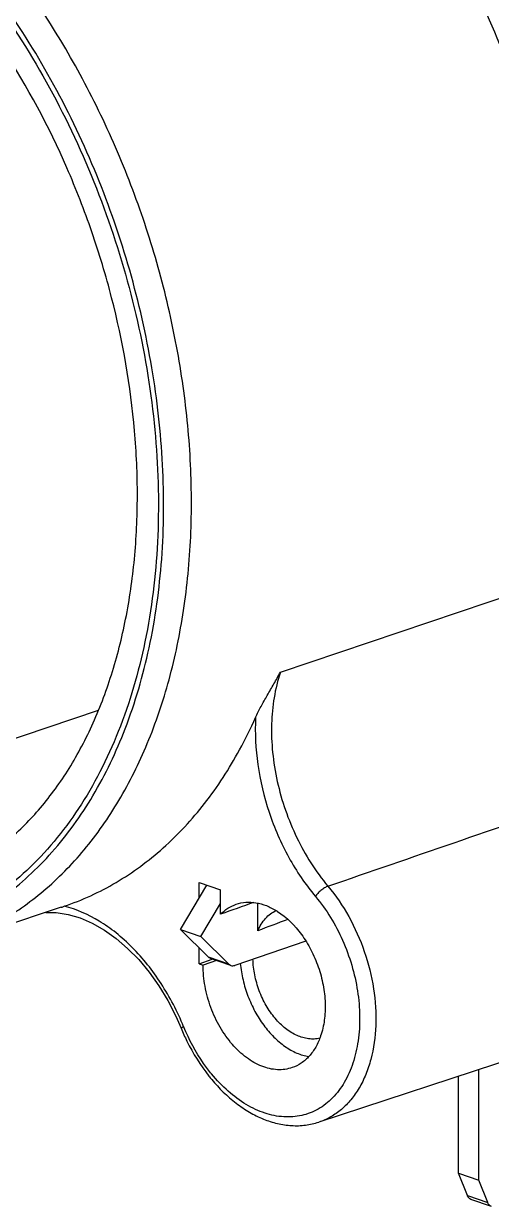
# Model space of a CAD drawing. Header units: millimetres. Extents: x 0 to 420, y -2 to 297.
# Drawn here: x 358.75 to 375, y 60.78 to 101.88 of the extents above; entities that cross this region are included whole.
import ezdxf

# ---------------------------------------------------------------- set-up
doc = ezdxf.new("R2010")
doc.units = ezdxf.units.MM
doc.header["$LTSCALE"] = 23.1
doc.layers.get('0').update_dxf_attribs({"linetype": 'CONTINUOUS'})
for name, color, linetype in [('AUSFORMSCHRAEGEN', 7, 'CONTINUOUS'), ('BEZUGSACHSEN', 7, 'CONTINUOUS'), ('RUNDUNGEN', 7, 'CONTINUOUS')]:
    doc.layers.add(name, color=color, linetype=linetype)

msp = doc.modelspace()

# ---------------------------------------------------------------- linework, layer by layer
at = {"color": 7, "linetype": 'CONTINUOUS'}
for p, q in [((364.19406, 70.39832), (364.90116, 70.15648)), ((365.44477, 69.31981), (364.98107, 69.16122)), ((374.56024, 61.6849), (374.56024, 65.53216)), ((373.85314, 61.92675), (374.56024, 61.6849)), ((374.86958, 60.90911), (374.56024, 61.6849)), ((374.99648, 60.77716), (374.28937, 61.01901))]:
    msp.add_line(p, q, dxfattribs=at)
at = {"color": 3, "linetype": 'CONTINUOUS'}
for p, q in [((373.85314, 61.92675), (373.85314, 65.29951)), ((374.16248, 61.15096), (373.85314, 61.92675))]:
    msp.add_line(p, q, dxfattribs=at)
at = {"color": 9, "linetype": 'CONTINUOUS'}
msp.add_line((374.16248, 61.15096), (374.86958, 60.90911), dxfattribs=at)
at = {"color": 3, "linetype": 'CONTINUOUS'}
msp.add_open_spline([(374.28937, 61.01901), (374.2614, 61.02858), (374.20714, 61.06493), (374.17468, 61.12037), (374.16248, 61.15096)], degree=3, knots=[0, 0, 0, 0, 0.47306116, 1, 1, 1, 1], dxfattribs=at)
at = {"color": 7, "linetype": 'CONTINUOUS'}
msp.add_open_spline([(374.99648, 60.77716), (374.96851, 60.78674), (374.91425, 60.82309), (374.88178, 60.87852), (374.86958, 60.90911)], degree=3, knots=[0, 0, 0, 0, 0.47306116, 1, 1, 1, 1], dxfattribs=at)
at = {"layer": 'AUSFORMSCHRAEGEN', "color": 7, "linetype": 'CONTINUOUS'}
for p, q in [((361.33435, 78.00721), (352.24856, 74.94701)), ((364.83965, 72.02866), (365.58872, 71.77247)), ((364.83965, 71.47706), (364.83965, 72.02866)), ((365.58872, 70.92844), (365.58872, 71.77247)), ((360.0536, 71.16849), (356.12824, 69.87693)), ((366.88373, 70.35478), (366.88373, 71.30885)), ((364.83965, 69.20959), (364.83965, 69.76119)), ((364.83965, 69.20959), (365.29526, 69.37095)), ((364.83965, 69.20959), (364.98107, 69.16122)), ((377.74003, 66.5784), (369.00592, 63.70464))]:
    msp.add_line(p, q, dxfattribs=at)
msp.add_arc((366.24564, 68.96428), 2.44999, 57.375159, 58.190116, dxfattribs=at)
for major_axis, start_param, end_param in [((123.64883, 40.8585), 8.62849982, 8.64174309), ((96.85825, 32.00583), 2.65434785, 2.6781767)]:
    msp.add_ellipse((453.82049, 98.09502), major_axis=major_axis, ratio=0.02055516, start_param=start_param, end_param=end_param, dxfattribs=at)
for points, knots in [([(365.58872, 70.92844), (365.66575, 71.00636), (365.8344, 71.14451), (366.03084, 71.23982), (366.13154, 71.27425)], [0, 0, 0, 0, 0.50729215, 1, 1, 1, 1]), ([(366.13154, 71.27425), (366.23904, 71.31101), (366.46858, 71.35746), (366.8273, 71.33892), (367.19175, 71.23543), (367.42334, 71.11681), (367.53704, 71.04629)], [0, 0, 0, 0, 0.23198878, 0.47210793, 0.72680601, 1, 1, 1, 1]), ([(366.88373, 70.35478), (366.94956, 70.51036), (367.07984, 70.72786), (367.31898, 70.947), (367.4524, 71.02619), (367.52118, 71.0574)], [0, 0, 0, 0, 0.52354692, 0.76591836, 1, 1, 1, 1]), ([(367.56652, 71.02771), (367.88954, 70.82095), (368.31881, 70.38573), (368.74337, 69.69507), (368.99759, 69.10197), (369.16461, 68.47887), (369.23726, 67.85329), (369.21203, 67.2539), (369.1266, 66.8738), (369.06607, 66.69763)], [0, 0, 0, 0, 0.23623772, 0.36578897, 0.49886689, 0.63203782, 0.76185756, 0.88526357, 1, 1, 1, 1]), ([(368.07323, 65.59713), (367.99268, 65.56956), (367.82408, 65.5297), (367.46671, 65.51436), (366.99518, 65.62552), (366.45916, 65.93748), (365.96858, 66.40508), (365.55143, 66.99889), (365.23214, 67.68226), (365.03026, 68.41252), (364.98107, 68.91454), (364.98107, 69.16122)], [0, 0, 0, 0, 0.0477544, 0.09646924, 0.19961952, 0.31411569, 0.44060619, 0.57688356, 0.71889224, 0.86163131, 1, 1, 1, 1]), ([(366.27262, 69.21651), (366.29129, 69.02461), (366.3561, 68.64008), (366.52786, 68.08106), (366.76895, 67.55164), (367.07058, 67.07163), (367.42164, 66.65885), (367.80969, 66.32871), (368.22082, 66.09387), (368.51199, 66.00456), (368.65447, 65.98095)], [0, 0, 0, 0, 0.1353764, 0.27282774, 0.40955026, 0.54265962, 0.66963329, 0.7885893, 0.89859185, 1, 1, 1, 1]), ([(369.03414, 66.61844), (368.97186, 66.60398), (368.84259, 66.58626), (368.57233, 66.59723), (368.22182, 66.70245), (367.82593, 66.95192), (367.46424, 67.31003), (367.15587, 67.75638), (366.91734, 68.26591), (366.76196, 68.80975), (366.71875, 69.18406), (366.71433, 69.36882)], [0, 0, 0, 0, 0.04778082, 0.09687285, 0.20125119, 0.31669173, 0.44334881, 0.5790415, 0.72005368, 0.86189463, 1, 1, 1, 1]), ([(369.06607, 66.69763), (369.02052, 66.56509), (368.91102, 66.31587), (368.68281, 65.99252), (368.40267, 65.74446), (368.18483, 65.63532), (368.07323, 65.59713)], [0, 0, 0, 0, 0.27441802, 0.52945551, 0.76905579, 1, 1, 1, 1])]:
    msp.add_open_spline(points, degree=3, knots=knots, dxfattribs=at)
at = {"layer": 'BEZUGSACHSEN', "color": 7, "linetype": 'CONTINUOUS'}
msp.add_open_spline([(376.66045, 82.94484), (376.96466, 83.96444), (377.41901, 86.11728), (377.64801, 89.48627), (377.44192, 93.0048), (376.80668, 96.57476), (375.76037, 100.09752), (374.33191, 103.47533), (372.56147, 106.61387), (371.15496, 108.53002), (370.4048, 109.42152)], degree=3, knots=[0, 0, 0, 0, 0.1131397, 0.23291595, 0.3580861, 0.48697291, 0.61764101, 0.74803455, 0.87610945, 1, 1, 1, 1], dxfattribs=at)
at = {"layer": 'RUNDUNGEN', "color": 9, "linetype": 'CONTINUOUS'}
for p, q in [((367.6695, 79.33991), (376.45823, 82.30804)), ((365.87898, 69.19146), (365.17187, 69.43331)), ((369.00648, 63.70482), (369.00592, 63.70464))]:
    msp.add_line(p, q, dxfattribs=at)
at = {"layer": 'RUNDUNGEN', "color": 3, "linetype": 'CONTINUOUS'}
for p, q in [((364.19406, 70.39832), (365.11367, 71.93494)), ((365.17187, 69.43331), (364.19406, 70.39832))]:
    msp.add_line(p, q, dxfattribs=at)
at = {"layer": 'RUNDUNGEN', "color": 7, "linetype": 'CONTINUOUS'}
for p, q in [((364.90116, 70.15648), (365.58872, 71.30534)), ((365.87898, 69.19146), (364.90116, 70.15648)), ((368.54956, 69.99476), (366.07898, 69.14977)), ((365.94953, 69.14718), (365.24243, 69.38902)), ((364.03302, 67.38362), (364.21795, 66.96522))]:
    msp.add_line(p, q, dxfattribs=at)
msp.add_lwpolyline([(359.51543, 70.99141), (359.87274, 70.98861), (360.28907, 70.9242), (360.70932, 70.80032), (361.13107, 70.61803), (361.54954, 70.37932), (361.96081, 70.08618), (362.36005, 69.74174), (362.74289, 69.34948), (363.10529, 68.91324), (363.44341, 68.43723), (363.75371, 67.92589), (364.03302, 67.38362)], dxfattribs=at)
for centre, radius, start, end in [((352.6034, 84.09365), 15.54946, 331.340979, 335.991598), ((357.19412, 79.8562), 9.1462, 288.218431, 288.898641), ((369.97066, 69.09757), 6.10819, 218.394691, 219.842162)]:
    msp.add_arc(centre, radius, start, end, dxfattribs=at)
at = {"layer": 'RUNDUNGEN', "color": 9, "linetype": 'CONTINUOUS'}
msp.add_arc((370.74152, 69.67493), 6.96229, 202.407538, 202.52922, dxfattribs=at)
for points, knots in [([(356.12823, 69.87696), (356.72663, 70.07383), (357.8989, 70.59294), (359.49554, 71.7123), (360.91045, 73.15257), (362.11998, 74.88558), (363.1061, 76.88026), (363.85417, 79.10235), (364.35311, 81.51456), (364.59545, 84.07665), (364.57766, 86.7459), (364.30033, 89.47767), (363.76821, 92.22624), (362.99042, 94.9453), (361.9797, 97.58977), (360.36346, 100.91745), (358.83432, 103.23055), (357.6852, 104.63451)], [0, 0, 0, 0, 0.04765881, 0.09625874, 0.14668467, 0.19961449, 0.25547848, 0.31445959, 0.37651803, 0.44142525, 0.50879999, 0.57814216, 0.64886456, 0.72032221, 0.79184054, 0.86274302, 1, 1, 1, 1]), ([(362.27394, 77.37426), (362.62524, 78.28593), (363.18933, 80.23102), (363.61454, 83.31789), (363.63786, 86.58856), (363.25916, 89.95595), (362.48902, 93.33135), (361.34793, 96.6254), (359.8665, 99.75006), (358.65787, 101.69752), (358.00472, 102.6193)], [0, 0, 0, 0, 0.11042096, 0.22778592, 0.3511549, 0.47911342, 0.60992196, 0.74165213, 0.872319, 1, 1, 1, 1]), ([(358.29699, 101.87609), (358.99985, 100.82434), (360.27836, 98.60185), (361.77248, 95.04614), (362.82568, 91.33052), (363.40253, 87.57876), (363.48349, 83.91393), (363.06487, 80.4571), (362.29344, 77.79258), (361.43019, 75.88465), (360.68431, 74.60105), (359.834, 73.44979), (358.88611, 72.44088), (357.84849, 71.58339), (356.72983, 70.88543), (355.54006, 70.35345), (354.28986, 69.99254), (352.99066, 69.80594), (351.65424, 69.79481), (350.29236, 69.959), (348.42515, 70.4168), (346.08198, 71.43995), (343.42156, 73.27334), (341.8155, 74.82433), (341.0468, 75.67922)], [0, 0, 0, 0, 0.07315587, 0.14779727, 0.22252481, 0.29593628, 0.36673655, 0.43385686, 0.49658597, 0.5262497, 0.55478875, 0.58227864, 0.60884212, 0.63464823, 0.65990721, 0.68486275, 0.70977768, 0.73491737, 0.76053269, 0.78684573, 0.8140384, 0.87148585, 0.93351336, 1, 1, 1, 1]), ([(367.6695, 79.33991), (367.47318, 78.76437), (367.32786, 77.81951), (367.37731, 76.541), (367.54016, 75.53508), (367.82324, 74.53975), (368.34242, 73.28228), (368.89006, 72.41416), (369.3194, 71.90373)], [0, 0, 0, 0, 0.23059604, 0.35559908, 0.48472877, 0.61594987, 0.74707576, 1, 1, 1, 1]), ([(366.80761, 77.76704), (366.77673, 77.22195), (366.83393, 76.09974), (367.22784, 74.45255), (367.90438, 72.89728), (368.53406, 71.96279), (368.88692, 71.54298)], [0, 0, 0, 0, 0.24443115, 0.49925798, 0.75447254, 1, 1, 1, 1]), ([(356.12458, 70.43803), (356.46149, 70.5825), (357.12298, 70.91324), (358.05914, 71.52415), (358.93762, 72.24831), (360.04008, 73.37355), (361.24515, 75.05563), (361.96436, 76.57085), (362.27394, 77.37426)], [0, 0, 0, 0, 0.11558974, 0.23258763, 0.35177715, 0.47384497, 0.72850862, 1, 1, 1, 1]), ([(368.88692, 71.54298), (369.26966, 71.08761), (369.74506, 70.30195), (370.16249, 69.16583), (370.36379, 68.27435), (370.4411, 67.38896), (370.39148, 66.54226), (370.21598, 65.76575), (369.91953, 65.08816), (369.51016, 64.53572), (369.00005, 64.13333), (368.40953, 63.90333), (367.76821, 63.8581), (367.10699, 63.99561), (366.45188, 64.30498), (365.82588, 64.77121), (365.45365, 65.16253), (365.27701, 65.37755)], [0, 0, 0, 0, 0.14353008, 0.21783586, 0.29162114, 0.36332913, 0.43160669, 0.49545961, 0.55443411, 0.60880565, 0.6597192, 0.7091328, 0.75941126, 0.8126804, 0.87032728, 0.93285802, 1, 1, 1, 1]), ([(369.3194, 71.90373), (369.27767, 71.88918), (369.19225, 71.84582), (369.07357, 71.76011), (368.96764, 71.65837), (368.90917, 71.58172), (368.88692, 71.54298)], [0, 0, 0, 0, 0.23181565, 0.49830678, 0.76569561, 1, 1, 1, 1]), ([(369.3194, 71.90373), (369.59395, 71.57709), (370.08533, 70.85145), (370.61887, 69.64442), (370.93823, 68.36301), (371.02178, 67.09199), (370.88563, 66.08417), (370.64824, 65.36492), (370.41752, 64.89197), (370.13361, 64.48098), (369.80063, 64.13946), (369.4243, 63.8742), (369.1477, 63.75132), (369.00648, 63.70482)], [0, 0, 0, 0, 0.13680161, 0.2789489, 0.42113182, 0.55799093, 0.68509887, 0.7442293, 0.80021329, 0.8532308, 0.90370959, 0.95233336, 1, 1, 1, 1]), ([(364.30491, 67.02096), (364.08984, 67.54256), (363.58042, 68.52433), (362.73802, 69.59307), (361.97547, 70.28299), (361.2151, 70.81927), (360.58277, 71.09909), (360.15653, 71.20304)], [0, 0, 0, 0, 0.27810583, 0.54183631, 0.66588146, 0.78373608, 1, 1, 1, 1]), ([(364.21795, 66.96523), (364.21758, 66.96616), (364.21881, 66.96924), (364.22557, 66.97572), (364.24185, 66.98689), (364.26954, 67.00271), (364.292, 67.01443), (364.30491, 67.02096)], [0, 0, 0, 0, 0.02878929, 0.0818, 0.27528755, 0.58535833, 1, 1, 1, 1]), ([(365.27701, 65.37755), (365.17937, 65.49641), (364.79758, 66.00164), (364.49411, 66.5648), (364.31056, 67.0073)], [0, 0, 0, 0, 0.24305398, 1, 1, 1, 1])]:
    msp.add_open_spline(points, degree=3, knots=knots, dxfattribs=at)
at = {"layer": 'RUNDUNGEN', "color": 7, "linetype": 'CONTINUOUS'}
for points, knots in [([(355.51466, 71.94946), (355.98343, 72.11232), (356.90409, 72.53111), (358.17054, 73.41322), (359.31421, 74.54331), (360.31771, 75.90791), (361.16471, 77.48939), (361.84028, 79.26541), (362.33219, 81.20971), (362.63126, 83.29294), (362.73167, 85.48377), (362.59585, 88.53642), (362.0559, 91.62342), (361.14688, 94.64862), (360.00118, 97.59042), (358.88383, 99.6836), (358.03121, 100.99336)], [0, 0, 0, 0, 0.04552349, 0.09217188, 0.14088134, 0.19234399, 0.24697906, 0.30495353, 0.36622521, 0.43058479, 0.49769187, 0.56710509, 0.71060199, 0.78362721, 0.85663638, 1, 1, 1, 1]), ([(366.80761, 77.76704), (366.86466, 77.89481), (366.99612, 78.15225), (367.2118, 78.53829), (367.44044, 78.93524), (367.59362, 79.20388), (367.6695, 79.33991)], [0, 0, 0, 0, 0.23399179, 0.48289253, 0.73952889, 1, 1, 1, 1]), ([(360.15653, 71.20304), (360.78148, 71.41679), (362.00421, 71.98222), (363.65539, 73.20101), (365.10257, 74.76653), (365.89208, 75.98568), (366.24788, 76.6362)], [0, 0, 0, 0, 0.23749022, 0.48039072, 0.73339677, 1, 1, 1, 1]), ([(365.87898, 69.19146), (365.88408, 69.18643), (365.90492, 69.16787), (365.92991, 69.15389), (365.94953, 69.14717)], [0, 0, 0, 0, 0.25658966, 1, 1, 1, 1]), ([(365.94953, 69.14717), (365.96959, 69.14031), (366.01393, 69.1338), (366.05763, 69.14247), (366.07898, 69.14977)], [0, 0, 0, 0, 0.48432136, 1, 1, 1, 1]), ([(364.21795, 66.96522), (364.28029, 66.81404), (364.54444, 66.22926), (364.88641, 65.67861), (365.18336, 65.30392)], [0, 0, 0, 0, 0.25486771, 1, 1, 1, 1]), ([(365.28072, 65.1842), (365.53357, 64.88121), (365.95152, 64.46894), (366.58138, 64.04239), (367.06271, 63.80286), (367.55499, 63.64344), (368.05056, 63.56918), (368.5396, 63.58422), (368.85512, 63.65496), (369.00653, 63.70484)], [0, 0, 0, 0, 0.27849101, 0.40979018, 0.53565554, 0.65658905, 0.77348314, 0.88750153, 1, 1, 1, 1])]:
    msp.add_open_spline(points, degree=3, knots=knots, dxfattribs=at)
at = {"layer": 'RUNDUNGEN', "color": 9, "linetype": 'CONTINUOUS'}
msp.add_open_spline([(369.3194, 71.90373), (372.24114, 72.90958), (375.16293, 73.91528), (378.08477, 74.92085)], degree=3, dxfattribs=at)
at = {"layer": 'RUNDUNGEN', "color": 3, "linetype": 'CONTINUOUS'}
msp.add_open_spline([(365.24243, 69.38902), (365.23592, 69.39124), (365.21006, 69.40181), (365.18684, 69.41854), (365.17187, 69.43331)], degree=3, knots=[0, 0, 0, 0, 0.24637631, 1, 1, 1, 1], dxfattribs=at)

doc.saveas('drawing.dxf')
